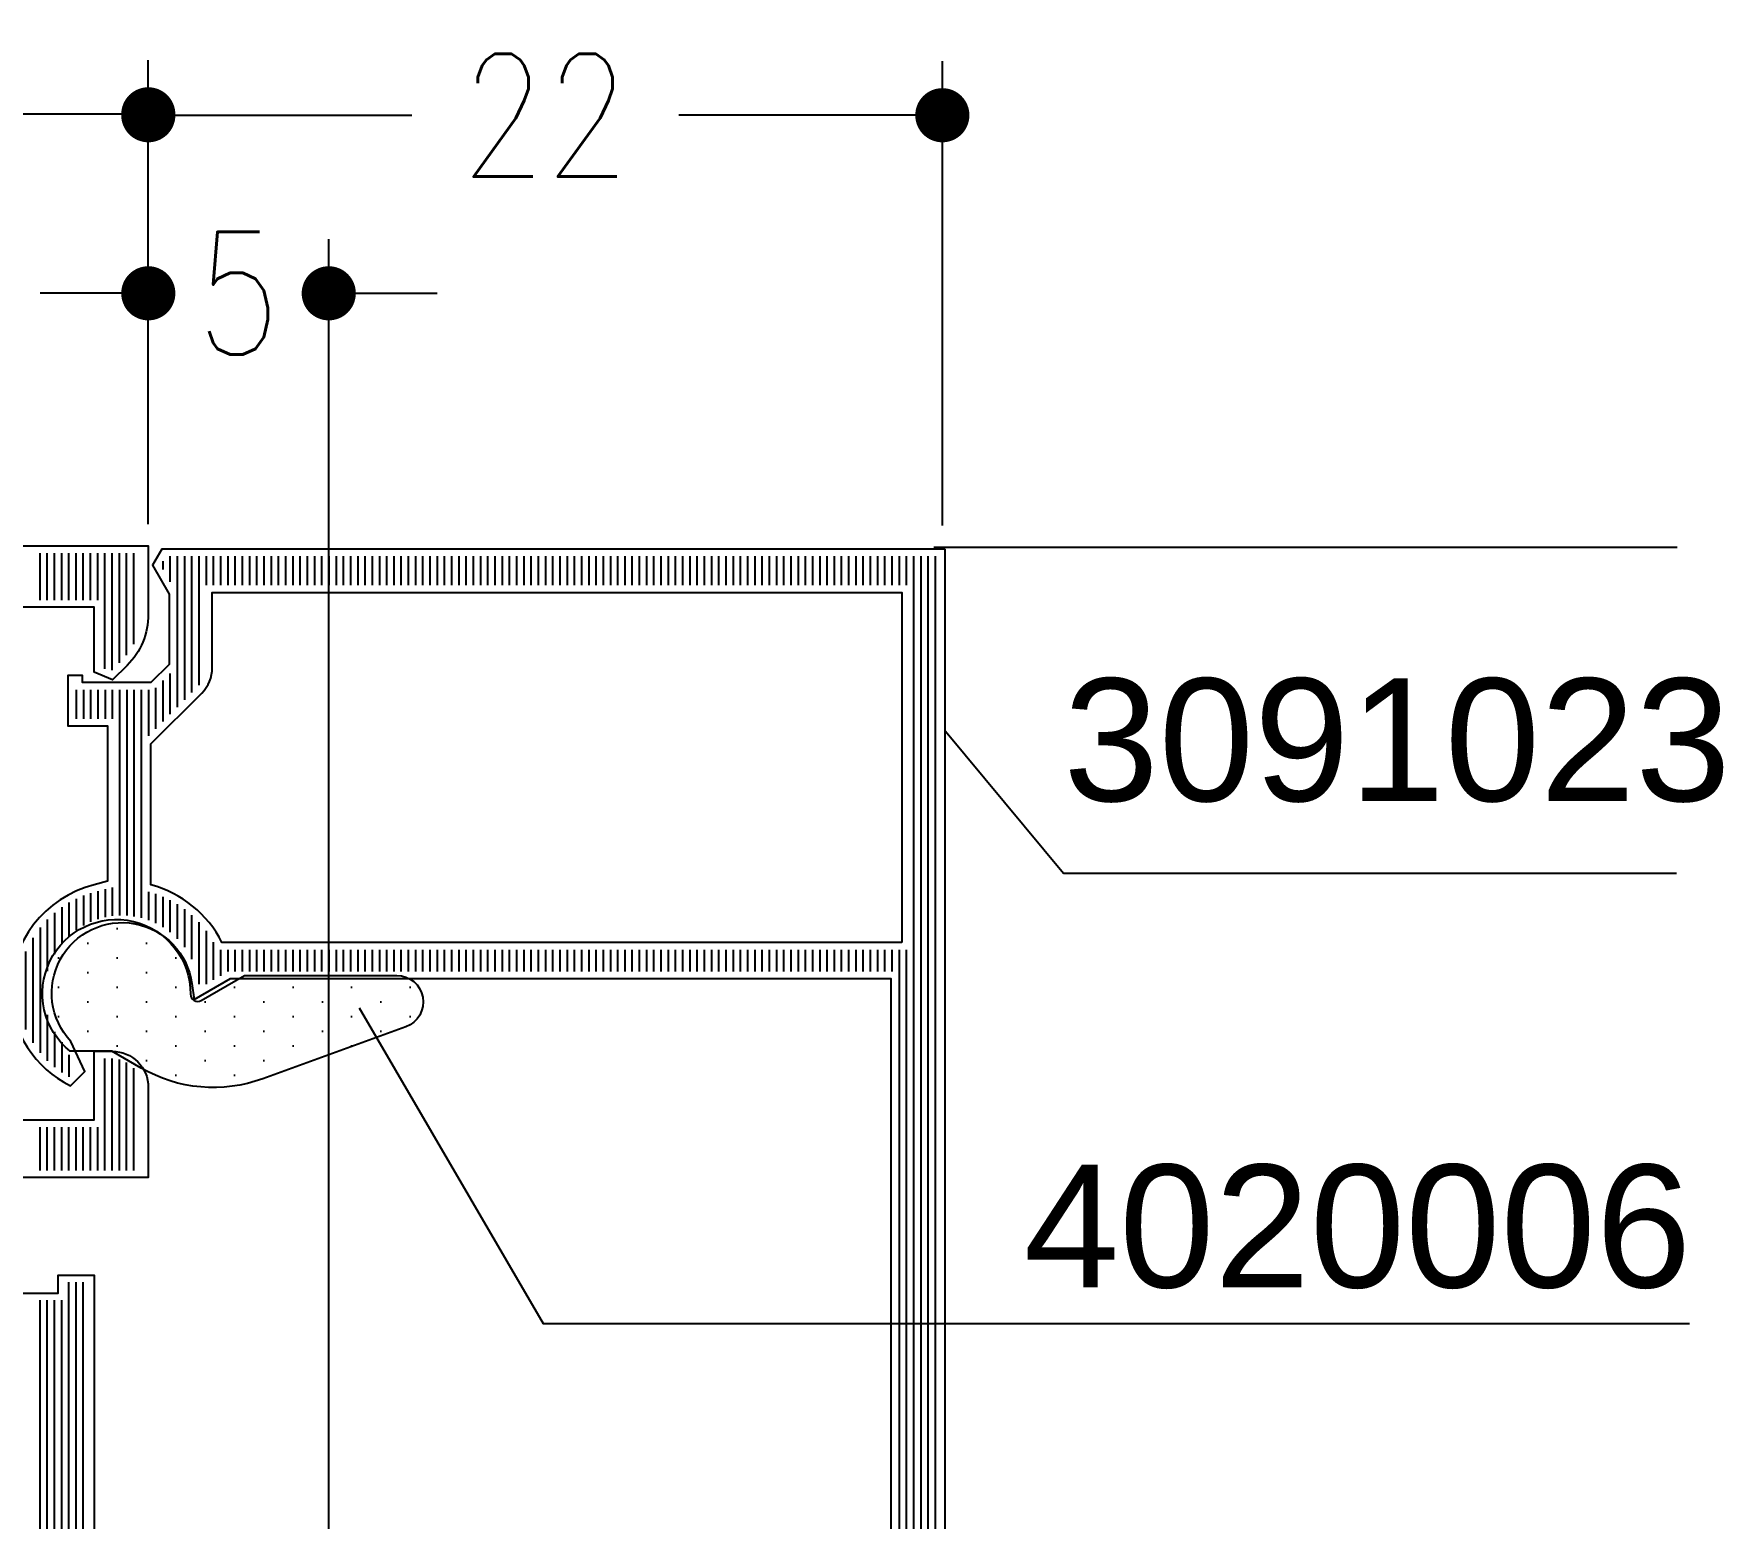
# Model space of a CAD drawing. Extents: x 15 to 184, y 134 to 230.
# Drawn here: x 71.62 to 95.02, y 188.63 to 209.2 of the extents above; entities that cross this region are included whole.
import ezdxf
from ezdxf.enums import TextEntityAlignment as Align

# ---------------------------------------------------------------- set-up
doc = ezdxf.new("R2010")
doc.units = 0
doc.header["$LTSCALE"] = 6
doc.layers.get('0').update_dxf_attribs({"color": 4, "linetype": 'CONTINUOUS'})
doc.layers.get('DEFPOINTS').update_dxf_attribs({"linetype": 'CONTINUOUS'})
for name, color, linetype in [('CONST18', 3, 'CONTINUOUS'), ('DICHT_PAR', 3, 'CONTINUOUS'), ('DICHT_SCH', 3, 'CONTINUOUS'), ('KH_NOR', 7, 'CONTINUOUS'), ('KH_SCH', 3, 'CONTINUOUS'), ('KN_NOR', 7, 'CONTINUOUS'), ('KN_SCH', 3, 'CONTINUOUS'), ('LLMASSE', 7, 'CONTINUOUS'), ('PNR', 7, 'CONTINUOUS')]:
    doc.layers.add(name, color=color, linetype=linetype)
doc.styles.add('SIM80S00', font='simplex.shx', dxfattribs={"width": 0.8})
doc.styles.get("Standard").update_dxf_attribs({"font": 'simplex.shx', "width": 0.8})
doc.styles.add('SWISSL', font='swissl_0.ttf')
doc.dimstyles.new('DOK-1ZU1-PUNKT', dxfattribs={"dimscale": 0, "dimtxt": 3, "dimasz": 1.5, "dimexe": 1.5, "dimexo": 0.6, "dimgap": 1.5, "dimtad": 0, "dimdsep": 46, "dimtxsty": 'Standard', "dimblk": 'PUNKT', "dimblk1": 'PUNKT', "dimblk2": 'PUNKT', "dimcen": 0, "dimclrd": 2, "dimclre": 2, "dimclrt": 7, "dimadec": 0, "dimazin": 0, "dimtfac": 0.7, "dimtdec": 4, "dimtofl": 0, "dimtmove": 0, "dimatfit": 3, "dimldrblk": 'PUNKT', "dimfxl": 1, "dimtolj": 1, "dimtzin": 0, "dimarcsym": 0})
doc.dimstyles.new('DOK-1ZU1-STRICH1', dxfattribs={"dimscale": 0, "dimtxt": 3, "dimasz": 1, "dimexe": 1.5, "dimexo": 0.6, "dimgap": 1.5, "dimtad": 0, "dimdsep": 46, "dimtxsty": 'Standard', "dimblk": 'STRICH1', "dimblk1": 'STRICH1', "dimblk2": 'STRICH1', "dimcen": 0, "dimse1": 1, "dimse2": 1, "dimclrd": 2, "dimclre": 2, "dimclrt": 7, "dimadec": 0, "dimazin": 0, "dimtfac": 0.7, "dimtdec": 4, "dimtofl": 0, "dimtmove": 0, "dimatfit": 3, "dimldrblk": 'STRICH1', "dimfxl": 1, "dimtolj": 1, "dimtzin": 0, "dimarcsym": 0})
doc.dimstyles.new('DOK-1ZU2-PUNKT', dxfattribs={"dimscale": 0.5, "dimtxt": 3.4, "dimasz": 1.5, "dimexe": 1.5, "dimexo": 0.6, "dimgap": 1.5, "dimtad": 0, "dimlfac": 2, "dimdsep": 46, "dimtxsty": 'SIM80S00', "dimblk": 'PUNKT', "dimblk1": 'PUNKT', "dimblk2": 'PUNKT', "dimcen": 0, "dimclrd": 3, "dimclre": 3, "dimclrt": 3, "dimadec": 0, "dimazin": 0, "dimtfac": 0.7, "dimtofl": 0, "dimtmove": 2, "dimatfit": 3, "dimldrblk": 'PUNKT', "dimfxl": 1, "dimtolj": 1, "dimarcsym": 0})

# ---------------------------------------------------------------- blocks, each defined once
blk = doc.blocks.new('*X10')
at = {"color": 0}
for p, q in [((52.70001272721124, 41.6), (55.52916298948562, 41.6)), ((52.70001272722673, 41.40000000000001), (55.69283305030021, 41.40000000000001)), ((52.70001272724223, 41.2), (55.77460939651413, 41.2)), ((66.75859137103521, 41.2), (69.80001248470423, 41.2)), ((66.9728049334082, 41.40000000000001), (69.80001254530784, 41.40000000000001)), ((67.2795546581831, 41.6), (69.80001260591145, 41.6)), ((52.70001272725773, 41), (55.80001272727252, 41)), ((52.70001272727322, 40.8), (55.80001272732995, 40.8)), ((66.5585913710352, 41), (69.8000124241006, 41)), ((66.59222709861906, 40.8), (69.80001236349699, 40.8)), ((52.70001272728872, 40.6), (53.90001272725065, 40.6)), ((52.70001272730421, 40.40000000000001), (53.90001272725338, 40.40000000000001)), ((68.50001272724279, 40.6), (69.80001230289336, 40.6)), ((68.50001272726125, 40.40000000000001), (69.80001224228975, 40.40000000000001)), ((20.39999999999999, 40.2), (49.60001272727252, 40.2)), ((20.39999999999999, 40), (49.60001272727252, 40)), ((20.39999999999999, 39.8), (49.60001272727252, 39.8)), ((52.70001272731971, 40.2), (53.90001272725611, 40.2)), ((52.70001272733521, 40), (53.90001272725885, 40)), ((52.7000127273507, 39.8), (53.90001272726158, 39.8)), ((68.50001272727971, 40.2), (69.80001218168613, 40.2)), ((68.50001272729817, 40), (69.80001212108252, 40)), ((68.50001272731663, 39.8), (69.80001206047889, 39.8)), ((20.89999936363786, 39.6), (49.10001272726994, 39.6)), ((20.90000063637021, 39.40000000000001), (49.10001272727507, 39.40000000000001)), ((52.7000127273662, 39.6), (53.90001272726431, 39.6)), ((52.7000127273817, 39.40000000000001), (53.90001272726705, 39.40000000000001)), ((68.50001272733509, 39.6), (69.80001199987528, 39.6)), ((68.50001272735355, 39.40000000000001), (69.80001193927166, 39.40000000000001)), ((20.90000190910256, 39.2), (49.10001272728019, 39.2)), ((20.90000318183492, 39), (49.10001272728532, 39)), ((52.70001272739719, 39.2), (53.90001272726978, 39.2)), ((52.70001272741268, 39), (53.90001272727252, 39)), ((68.50001272737201, 39.2), (69.80001187866804, 39.2)), ((68.50001272739046, 39), (69.80001181806442, 39))]:
    blk.add_line(p, q, dxfattribs=at)
blk = doc.blocks.new('B-LL132342')
at = {"layer": 'KH_NOR'}
for points in [[(70.00000000035894, -5.12812308177072e-11), (70.0000127271187, 42.00000000015383), (68.10417578330677, 42, 0.198912367379658), (66.68996222093367, 41.41421356237309), (66.28788069291656, 41.01213203435596), (66.50001272727252, 40.5), (68.30001272725201, 40.50000000002051), (68.3000127275289, 37.49999999984617)], [(54.10001272729302, 37.49999999997949), (54.10001272725201, 40.49999999997949), (56.0000127274161, 40.49999999997949), (56.00001272727252, 41, 0.414213562373095), (55.00001272727252, 42), (52.50001272718023, 41.9999999999077), (52.5000127275289, 37.49999999984617)]]:
    blk.add_lwpolyline(points, format="xyb", dxfattribs=at)
blk.add_lwpolyline([(49.30001272732379, 37.49999999994872), (49.30001272727251, 39.50000000000001), (49.80001272727252, 39.50000000000001), (49.80001272727252, 40.50000000000001), (20.19999999999999, 40.5)], dxfattribs=at)
at = {"layer": 'KH_SCH'}
blk.add_blockref('*X10', (0, 0), dxfattribs=at)
blk = doc.blocks.new('PUNKT')
at = {"color": 0, "linetype": 'CONTINUOUS'}
blk.add_line((-0.5, 0), (-1, 0), dxfattribs=at)
at = {"color": 0, "linetype": 'CONTINUOUS', "const_width": 0.5}
blk.add_lwpolyline([(-0.25, 0, 1), (0.25, 0, 1)], format="xyb", close=True, dxfattribs=at)
blk = doc.blocks.new('*D36')
at = {"color": 3, "linetype": 'ByBlock', "transparency": 16777216}
for p, q in [((52.20583859216649, 202.3999982502565), (52.20583859216649, 208.829465961509)), ((73.20583859226905, 202.4000046136364), (73.20583859226905, 208.829465961509)), ((52.95583859216649, 208.079465961509), (60.85488621126539, 208.079465961509)), ((72.45583859226905, 208.079465961509), (64.55679097317015, 208.079465961509))]:
    blk.add_line(p, q, dxfattribs=at)
at = {"layer": 'DEFPOINTS', "color": 0, "linetype": 'ByBlock', "transparency": 16777216}
for p in [(73.20583859226905, 208.079465961509), (52.20583859216649, 202.0999982502565), (73.20583859226905, 202.1000046136364)]:
    blk.add_point(p, dxfattribs=at)
at = {"color": 3, "linetype": 'ByBlock', "transparency": 16777216, "xscale": 0.75, "yscale": 0.75, "zscale": 0.75, "rotation": 180}
blk.add_blockref('PUNKT', (52.20583859216649, 208.079465961509), dxfattribs=at)
at = {"color": 3, "linetype": 'ByBlock', "transparency": 16777216, "xscale": 0.75, "yscale": 0.75, "zscale": 0.75}
blk.add_blockref('PUNKT', (73.20583859226905, 208.079465961509), dxfattribs=at)
at = {"color": 3, "linetype": 'ByBlock', "transparency": 16777216, "insert": (62.70583859221777, 208.079465961509), "char_height": 1.7, "attachment_point": 5, "style": 'SIM80S00'}
blk.add_mtext('\\A1;42', dxfattribs=at)
blk = doc.blocks.new('*D48')
at = {"color": 3, "linetype": 'ByBlock', "transparency": 16777216}
for p, q in [((138.5000000000922, 85.20809480585659), (138.5000000000922, 89.1581164424357)), ((141.0000000000153, 64.45809480921415), (141.0000000000153, 89.1581164424357)), ((137.7500000000922, 88.4081164424357), (137.0000000000922, 88.4081164424357)), ((141.7500000000153, 88.4081164424357), (142.5000000000153, 88.4081164424357))]:
    blk.add_line(p, q, dxfattribs=at)
at = {"layer": 'DEFPOINTS', "color": 0, "linetype": 'ByBlock', "transparency": 16777216}
for p in [(138.5000000000922, 88.4081164424357), (138.5000000000922, 84.90809480585659), (141.0000000000153, 64.15809480921415)]:
    blk.add_point(p, dxfattribs=at)
at = {"color": 3, "linetype": 'ByBlock', "transparency": 16777216, "xscale": 0.75, "yscale": 0.75, "zscale": 0.75}
blk.add_blockref('PUNKT', (138.5000000000922, 88.4081164424357), dxfattribs=at)
at = {"color": 3, "linetype": 'ByBlock', "transparency": 16777216, "xscale": 0.75, "yscale": 0.75, "zscale": 0.75, "rotation": 180}
blk.add_blockref('PUNKT', (141.0000000000153, 88.4081164424357), dxfattribs=at)
at = {"color": 3, "linetype": 'ByBlock', "transparency": 16777216, "insert": (139.7500000000538, 88.4081164424357), "char_height": 1.7, "attachment_point": 5}
blk.add_mtext('\\A1;5', dxfattribs=at)
blk = doc.blocks.new('*D68')
at = {"color": 3, "linetype": 'ByBlock', "transparency": 16777216}
for p, q in [((1.836909530733566e-17, 2.831068712794149e-15), (3.940542073943423e-16, 6.135606122153078)), ((11.00000000005164, -0.3000000000257018), (11.00000000005164, 6.135606122153078)), ((0.7500000000000003, 5.385606122153078), (3.649047619073427, 5.385606122153078)), ((10.25000000005164, 5.385606122153078), (7.350952380978189, 5.385606122153078))]:
    blk.add_line(p, q, dxfattribs=at)
at = {"layer": 'DEFPOINTS', "color": 0, "linetype": 'ByBlock', "transparency": 16777216}
for p in [(11.00000000005164, 5.385606122153078), (0, -0.2999999999999972), (11.00000000005164, -0.6000000000257018)]:
    blk.add_point(p, dxfattribs=at)
at = {"color": 3, "linetype": 'ByBlock', "transparency": 16777216, "xscale": 0.75, "yscale": 0.75, "zscale": 0.75, "rotation": 180}
blk.add_blockref('PUNKT', (3.481314691260031e-16, 5.385606122153078), dxfattribs=at)
at = {"color": 3, "linetype": 'ByBlock', "transparency": 16777216, "xscale": 0.75, "yscale": 0.75, "zscale": 0.75}
blk.add_blockref('PUNKT', (11.00000000005164, 5.385606122153078), dxfattribs=at)
at = {"color": 3, "linetype": 'ByBlock', "transparency": 16777216, "insert": (5.500000000025807, 5.385606122153078), "char_height": 1.7, "attachment_point": 5}
blk.add_mtext('\\A1;22', dxfattribs=at)
blk = doc.blocks.new('STRICH1')
at = {"color": 0, "linetype": 'CONTINUOUS'}
for p, q in [((0, -1.7), (0, 1.7)), ((0, 0), (-1, 0))]:
    blk.add_line(p, q, dxfattribs=at)
blk = doc.blocks.new('B-LL190524')
at = {"layer": 'DICHT_SCH'}
h = blk.add_hatch(dxfattribs=at)
h.set_pattern_fill('DOTS', color=256, scale=13, style=0)
h.set_pattern_definition([(0, (-3.92410173595469, -2.758173902722573), (0.40625, 0.8125), [0, -0.8125])])
edge = h.paths.add_edge_path()
edge.add_arc((-3.317893153427004, 5.088597082690742), 2.499763217195936, 209.9886112795734, 263.450962235275, ccw=False)
edge.add_line((-5.482999999999979, 3.839145809143589), (-5.633999999999979, 4.100145809143591))
edge.add_arc((-6.50001270594689, 3.600149227737461), 0.9999872940589334, 30.00019413945395, 180.0001958734893)
edge.add_line((-7.49999999999998, 3.600145809143591), (-7.49999999999998, -0.3688541908564105))
edge.add_arc((-3.4998941207474, -0.3683754952568121), 4.000105907895506, 180.0068566278557, 244.0067749354298)
edge.add_line((-5.252999999999978, -3.963854190856409), (-4.85099999999998, -4.159854190856411))
edge.add_arc((-4.981615732636898, -4.428688760415451), 0.2988854218630834, 30.086777426792025, 64.08677712434991, ccw=False)
edge.add_line((-4.722999999999979, -4.278854190856411), (-4.566999999999981, -4.549854190856411))
edge.add_arc((-5.000006552633277, -4.799857741136122), 0.4999964497632269, -89.99924911820318, 30.000704658509278, ccw=False)
edge.add_line((-4.99999999999998, -5.299854190856411), (-5.30899999999998, -5.299854190856411))
edge.add_arc((-5.308858300480525, -5.599575336897352), 0.2997211795366636, 90.02708779118912, 135.3271954413014)
edge.add_line((-5.521999999999981, -5.388854190856414), (-6.34299999999998, -6.218854190856412))
edge.add_arc((-3.49939011838534, -9.032883733510333), 4.000609881723719, 135.2995618859506, 179.9995768971643)
edge.add_line((-7.49999999999998, -9.03285419085641), (-7.49999999999998, -11.79985419085641))
edge.add_arc((-6.800168349461039, -11.79985721048099), 0.699831650545456, 179.9997527809096, 354.9997836046462)
edge.add_line((-6.10299999999998, -11.86085419085641), (-6.027999999999979, -11.00885419085641))
edge.add_arc((-2.042363297241508, -11.3574111131723), 4.000848891731571, 124.7180367418269, 175.0020130776353, ccw=False)
edge.add_arc((-21.40454471195387, 16.5911929858545), 29.99942377251496, 304.7127477539026, 314.9966204203074)
edge.add_line((-0.1929999999999907, -4.622854190856426), (0.8120000000000207, -3.616854190856412))
edge.add_arc((0.6003736228409794, -3.405036694926893), 0.2994200646104273, 314.9741399064044, 434.974093683117)
edge.add_line((0.6780000000000221, -3.11585419085641), (-0.351999999999979, -2.839854190856411))
edge.add_arc((-0.3002386306365228, -2.646915420567336), 0.199761378747346, 179.9824380263412, 254.9823848290963, ccw=False)
edge.add_line((-0.4999999999999787, -2.646854190856413), (-0.4999999999999787, -0.09985419085641212))
edge.add_arc((-0.1997960646422729, -0.0998462910687038), 0.3002039354616461, 81.61131212566329, 180.0015077233884, ccw=False)
edge.add_line((-0.1559999999999793, 0.1971458091435885), (1.156000000000022, 0.003145809143589418))
edge.add_arc((1.199340047853499, 0.3001224449611525), 0.300122444961151, 261.6970073034988, 327.3366558788417)
edge.add_arc((0.0997399023290434, 0.5002534121344712), 1.399903313767392, 345.0090689760942, 435.5950010450154)
edge.add_arc((-7.018812010112732, -27.19893356731409), 29.99918197495759, 75.58753979790686, 83.46192188605454)
edge = h.paths.add_edge_path(flags=16)
edge.add_arc((-2.74999999999998, -0.7498541908564107), 0.7500000000000009, 0, 180)
edge.add_line((-3.49999999999998, -0.7498541908564106), (-3.49999999999998, -2.049854190856411))
edge.add_arc((-2.74999999999998, -2.049854191164067), 0.7500000000000009, 179.9999999764969, 360.0000000235032)
edge.add_line((-1.999999999999979, -2.049854190856411), (-1.999999999999979, -0.7498541908564107))
edge = h.paths.add_edge_path(flags=16)
edge.add_arc((-5.502050336243697, -0.2963033723751143), 0.7970962018495147, 359.385349966091, 424.6677949832867)
edge.add_arc((-4.100094565185552, 2.687772761748694), 2.499905462648351, 179.9914500601385, 244.88868677568712, ccw=False)
edge.add_line((-6.599999999999978, 2.688145809143588), (-6.599999999999978, 2.900145809143588))
edge.add_line((-6.599999999999978, 2.900145809143588), (-6.49999999999998, 2.900145809143588))
edge.add_arc((-6.499999925251442, 3.00014573439505), 0.09999992525148955, 269.9999571722104, 360.0000428277906)
edge.add_line((-6.399999999999981, 3.000145809143589), (-6.399999999999981, 3.600145809143591))
edge.add_arc((-6.499999925251441, 3.600145883892129), 0.09999992525148778, 359.9999571722104, 450.0000428277906)
edge.add_line((-6.49999999999998, 3.700145809143589), (-6.599999999999978, 3.700145809143589))
edge.add_arc((-6.600000074707498, 3.600145883851107), 0.09999992529250916, 89.99995719571199, 180.000042804286)
edge.add_line((-6.69999999999998, 3.600145809143591), (-6.69999999999998, -0.5028541908564108))
edge.add_arc((-4.700212425267197, -0.50255364064453), 1.999787597317789, 180.0086110438731, 235.0085152020055)
edge.add_line((-5.84699999999998, -2.140854190856412), (-5.80199999999998, -2.172854190856413))
edge.add_arc((-5.400316627351192, -1.599748081373475), 0.6998572315759647, 234.9738353795987, 370.8628248741053)
edge.add_line((-4.71299999999998, -1.467854190856411), (-4.704999999999981, -0.3048541908564104))
at = {"layer": 'DICHT_PAR'}
for points in [[(-3.602999999999977, 2.605145809143586, -0.237599), (-5.482999999999979, 3.839145809143589), (-5.633999999999979, 4.100145809143591, 0.7673270000000002), (-7.49999999999998, 3.600145809143591), (-7.49999999999998, -0.3688541908564105, 0.2867450000000001), (-5.252999999999978, -3.963854190856409), (-4.85099999999998, -4.159854190856411, -0.1494509999999999), (-4.722999999999979, -4.278854190856411), (-4.566999999999981, -4.549854190856411, -0.5773500002734709), (-4.99999999999998, -5.299854190856411), (-5.30899999999998, -5.299854190856411, 0.2002740000000002), (-5.521999999999981, -5.388854190856414), (-6.34299999999998, -6.218854190856412, 0.197552), (-7.49999999999998, -9.03285419085641), (-7.49999999999998, -11.79985419085641, 0.9572920000000007), (-6.10299999999998, -11.86085419085641), (-6.027999999999979, -11.00885419085641, -0.222995), (-4.320999999999979, -8.06885419085641, 0.04490199999999981), (-0.1929999999999907, -4.622854190856426), (0.8120000000000207, -3.616854190856412, 0.5773500002734713), (0.6780000000000221, -3.11585419085641), (-0.351999999999979, -2.839854190856411, -0.3394539999999996), (-0.4999999999999787, -2.646854190856413), (-0.4999999999999787, -0.09985419085641212, -0.4577840000000001), (-0.1559999999999793, 0.1971458091435885), (1.156000000000022, 0.003145809143589418, 0.2945039999999998), (1.452000000000021, 0.1381458091435873, 0.4172120002408051), (0.4480000000000218, 1.856145809143587, 0.03437200000000001), (-3.602999999999977, 2.605145809143586)], [(-4.704999999999981, -0.3048541908564104, 0.2928110002226887), (-5.16099999999998, 0.424145809143589, -0.290987), (-6.599999999999978, 2.688145809143588), (-6.599999999999978, 2.900145809143588), (-6.49999999999998, 2.900145809143588, 0.414214000240294), (-6.399999999999981, 3.000145809143589), (-6.399999999999981, 3.600145809143591, 0.4142140002402939), (-6.49999999999998, 3.700145809143589), (-6.599999999999978, 3.700145809143589, 0.4142140000000003), (-6.69999999999998, 3.600145809143591), (-6.69999999999998, -0.5028541908564108, 0.2446979999999999), (-5.84699999999998, -2.140854190856412), (-5.80199999999998, -2.172854190856413, 0.6738040002982226), (-4.71299999999998, -1.467854190856411), (-4.704999999999981, -0.3048541908564104)], [(-1.999999999999979, -0.7498541908564107, 0.9999999999999999), (-3.49999999999998, -0.7498541908564106), (-3.49999999999998, -2.049854190856411, 1.000000000410207), (-1.999999999999979, -2.049854190856411), (-1.999999999999979, -0.7498541908564107)]]:
    blk.add_lwpolyline(points, format="xyb", close=True, dxfattribs=at)
blk = doc.blocks.new('LL190524')
blk.add_blockref('B-LL190524', (0, 0))
blk = doc.blocks.new('B-LL3091023')
at = {"layer": 'KN_SCH'}
h = blk.add_hatch(dxfattribs=at)
h.set_pattern_fill('_U', color=256, scale=0.2, style=0, pattern_type=0)
h.set_pattern_definition([(0, (-12.61524086824097, 13.02250327400434), (0, 0.2), [])])
edge = h.paths.add_edge_path()
edge.add_line((-0.2000000000508084, 21.80000000010276), (-0.2000000000002728, 0.4154700538897877))
edge.add_line((-0.2000000000002728, 0.4154700538897864), (-0.4500000000000046, 0.2711324865925331))
edge.add_line((-0.4500000000000046, 0.2711324865925331), (-1.192820323027558, 0.7000000000520148))
edge.add_line((-1.192820323027558, 0.7000000000520148), (-3.282842712474642, 0.7000000000520223))
edge.add_line((-3.282842712474642, 0.7000000000520223), (-3.900000000000007, 0.08284271252664044))
edge.add_line((-3.900000000000007, 0.08284271252664047), (-3.900000000000013, -2.099999999947969))
edge.add_line((-3.900000000000013, -2.099999999947969), (-3.700000000000003, -2.099999999947976))
edge.add_line((-3.700000000000001, -2.099999999952376), (-4.699999999974835, -2.099999999974347))
edge.add_line((-4.699999999974835, -2.099999999974347), (-4.700000000005605, -0.9999999999419789))
edge.add_line((-4.700000000005605, -0.9999999999419791), (-9.356532657103545, -1.000000000081714))
edge.add_line((-9.356532657103545, -1.000000000081714), (-9.492087073757995, -1.524999999012127))
edge.add_arc((-12.30000000000001, -0.7999999999479821), 2.900000000000001, 270.07901743651803, 345.52248783316634, ccw=False)
edge.add_arc((-12.18013563536853, -0.9023955340299898), 2.800000000000001, 209.2081415121933, 267.62840437548994, ccw=False)
edge.add_line((-14.62412332264705, -2.26874987475974), (-14.42924214632983, -2.069287902908246))
edge.add_line((-14.42924214632983, -2.069287902908246), (-13.75317870728195, -2.38454146193488))
edge.add_arc((-12.29999999921613, -0.8000000003222183), 2.150000000266381, 227.4761480923444, 442.3377443620211)
edge.add_line((-12.01333333336139, 1.330803187171447), (-12.16120394194022, 1.35069689423467))
edge.add_line((-12.16120394194022, 1.35069689423467), (-11.69999999999955, 2.149525554427094))
edge.add_line((-11.69999999999955, 2.149525554427095), (-11.70000000015551, 20.70000000020778))
edge.add_line((-11.70000000015551, 20.70000000020778), (-28.18578597814051, 20.70000000005208))
edge.add_arc((-28.18578597812918, 19.50000000005209), 1.199999999999996, 90.00000000054077, 134.9999999999997)
edge.add_line((-29.03431411555303, 20.34852813747595), (-31.79999954050232, 17.58284271252666))
edge.add_line((-31.79999954050232, 17.58284271252666), (-31.79999954050233, 16.71441194632815))
edge.add_arc((-33.59999895980678, 16.71441206424528), 1.799999419304456, 319.99994731550623, 359.9999962465799, ccw=False)
edge.add_line((-32.22112047092991, 15.5573934721695), (-33.14162906306896, 14.46037332601911))
edge.add_line((-33.14162906306897, 14.46037332601911), (-33.60125601057764, 14.84604548197373))
edge.add_line((-33.60125601057764, 14.84604548197373), (-32.39999954050234, 16.27764694336551))
edge.add_line((-32.39999954050234, 16.27764694336551), (-32.39999954050232, 17.70000000005204))
edge.add_line((-32.39999954050232, 17.70000000005204), (-33.57394863064956, 17.70000000005204))
edge.add_line((-33.57394863064956, 17.70000000005204), (-33.70205340977959, 17.96789280106483))
edge.add_arc((-34.71191328392486, 18.61610855635405), 1.200000262839086, 327.3041288734923, 390.0744969530656)
edge.add_line((-33.67346358042067, 19.2174594057805), (-33.37731379195502, 19.80000000005204))
edge.add_line((-33.37731379195502, 19.80000000005204), (-30.99999996572186, 19.80000000005204))
edge.add_line((-30.99999996572186, 19.80000000005204), (-31.00000030850324, 21.8000000000218))
edge.add_line((-31.00000030850324, 21.8000000000218), (-0.2000000000508066, 21.80000000010276))
edge = h.paths.add_edge_path(flags=16)
edge.add_line((-11.10000000015546, 20.99999999989506), (-11.09999999999899, 1.840075756540305))
edge.add_arc((-12.30000000000003, -0.7999999999480378), 2.900000000000001, 11.940543960609887, 65.55666457227989, ccw=False)
edge.add_line((-9.462747808177824, -0.19999999994798), (-5.314213562373069, -0.1999999999479796))
edge.add_line((-5.314213562373068, -0.1999999999479796), (-3.848528137423896, 1.265685425001232))
edge.add_arc((-3.282842712474652, 0.7000000000519995), 0.8000000000000005, 90.00000000000011, 135.0000000000005, ccw=False)
edge.add_line((-3.282842712474654, 1.500000000052001), (-1.000000000000002, 1.500000000052017))
edge.add_line((-1.000000000000002, 1.500000000052017), (-1.000000000000002, 21.00000000005524))
edge.add_line((-1.000000000000002, 21.00000000005524), (-11.10000000015546, 20.99999999989506))
at = {"layer": 'KN_NOR'}
for points in [[(-5.128164559664583e-11, 22.00000000010329), (0, 0.3000000000520193), (-0.4500000000000046, 0.04019237891668204), (-1.246410161513781, 0.5000000000520151), (-3.200000000000022, 0.5000000000520222), (-3.700000000000008, 5.202219210964643e-11), (-3.700000000000012, -1.899999999947976), (-3.500000000000002, -1.899999999947984), (-3.500000000000005, -2.299999999947982), (-4.89999999996924, -2.299999999978742), (-4.900000000000011, -1.199999999947981), (-9.201613323200721, -1.200000000077065), (-9.29843790668926, -1.574999999947981, -0.3419987131196461), (-12.30000000000001, -3.899999999947983, -0.2744091014474832), (-14.86887381829263, -2.233067162827286), (-14.4732145214778, -1.828107663836985), (-13.64001877441201, -2.216633221435945, 1.373175899949952), (-12.04000000000001, 1.132588937203426), (-12.48361182590432, 1.192270058415677), (-11.9, 2.203115392906721), (-11.90000000015383, 20.50000000020589), (-28.18578597812918, 20.50000000005208, 0.1989123673796576), (-28.89289275931572, 20.20710678123863), (-31.59999954050232, 17.50000000005204), (-31.59999954050232, 16.71441000005203, -0.1763269499999998), (-32.06791154050232, 15.42883600005203), (-33.11697754050232, 14.17860700005204), (-33.88302254050232, 14.82139400005204), (-32.59999954050232, 16.35044100005203), (-32.59999954050232, 17.50000000005204), (-33.70000054050233, 17.50000000005204), (-33.93351854050232, 17.98833300005202, 0.3394094402287316), (-33.90397054050233, 19.20537000005203), (-33.49999954050233, 20.00000000005204), (-31.2, 20.00000000005204), (-31.20000034278138, 22.00000000002127), (-5.128164559664583e-11, 22.00000000010329)], [(-10.90000000015383, 20.79999999989824), (-10.90000000000001, 1.965863337239819, -0.2134575926161298), (-9.30500417362566, 5.201997166359718e-11), (-5.39705627484769, 5.202041575280703e-11), (-3.989949493661205, 1.40710678123854, -0.1989123673796592), (-3.282842712474656, 1.700000000052001), (-1.200000000000001, 1.700000000052016), (-1.200000000000003, 20.80000000005207), (-10.90000000015383, 20.79999999989824)]]:
    blk.add_lwpolyline(points, format="xyb", close=True, dxfattribs=at)
blk = doc.blocks.new('*U66')
at = {"xscale": -0.5, "yscale": 0.5, "zscale": 0.5, "rotation": 270}
for name, p in [('B-LL3091023', (-0.04124489645829499, 0.03555753089710834)), ('LL190524', (9.858755103567717, -16.65309936508041))]:
    blk.add_blockref(name, p, dxfattribs=at)
blk = doc.blocks.new('B-LL4020006')
at = {"layer": 'DICHT_SCH'}
h = blk.add_hatch(dxfattribs=at)
h.set_pattern_fill('DOTS', color=256, scale=13, style=0)
h.set_pattern_definition([(0, (-0.4609774345124191, 2.546834547079651), (0.40625, 0.8125), [0, -0.8125])])
edge = h.paths.add_edge_path()
edge.add_arc((1.396716930603292, 2.684662888635161), 4, 160.0000000000001, 209.9999999999991)
edge.add_line((-2.067384684534495, 0.6846628886352164), (-1.600000000844455, -0.1248711301954692))
edge.add_line((-1.600000000844455, -0.1248711301954692), (-1.600000000844459, -1.281600561396612))
edge.add_arc((0, 0), 2.050000000408385, 218.6947398983681, 450.5007678883066)
edge.add_arc((-0.01966485854618627, 2.249914063953574), 0.1999999999999999, 150.0000000000015, 270.50076786480355, ccw=False)
edge.add_line((-0.1928699393030766, 2.34991406395357), (0.4999999991555111, 3.550000000401031))
edge.add_line((0.4999999991555111, 3.550000000401031), (0.4999999991555395, 7.768686605061749))
edge.add_arc((-0.2313133961837188, 7.768686605061749), 0.7313133953392583, 0, 160.0000000000001)
edge.add_line((-0.918523197265908, 8.018810517351662), (-2.362053552540343, 4.052743461937833))
at = {"layer": 'DICHT_PAR'}
blk.add_lwpolyline([(-2.362053552540343, 4.052743461937833, 0.2216946626429356), (-2.067384684534495, 0.6846628886352164), (-1.600000000844455, -0.1248711301954692), (-1.600000000844459, -1.281600561396612, 1.597324648268596), (-0.01791687119492158, 2.049921702748903, -0.580267303063473), (-0.1928699393030766, 2.34991406395357), (0.4999999991555111, 3.550000000401031), (0.4999999991555395, 7.768686605061749, 0.8390996311772809), (-0.918523197265908, 8.018810517351662), (-2.362053552540343, 4.052743461937833)], format="xyb", close=True, dxfattribs=at)
blk = doc.blocks.new('ll4020006')
blk.add_blockref('B-LL4020006', (0, 0))
blk = doc.blocks.new('*U67')
at = {"layer": 'CONST18'}
blk.add_lwpolyline([(10.88109111075329, -0.6000000001016161), (21.17830194648661, -0.6000000001016446)], dxfattribs=at)
at = {"layer": 'PNR', "color": 3}
blk.add_lwpolyline([(11.04438556864858, -3.146066772312267), (12.67733877441293, -5.115956554956071), (21.16869741623105, -5.115956554956071)], dxfattribs=at)
at = {"layer": 'LLMASSE'}
blk.add_blockref('*U66', (0.07837540115480124, -0.6596528008574722), dxfattribs=at)
at = {"layer": 'PNR', "color": 10, "style": 'SWISSL'}
blk.add_text('3091023', height=1.7, dxfattribs=at).set_placement((12.67733877441293, -4.115956554956071))
at = {"layer": 'LLMASSE'}
dim = blk.add_linear_dim(base=(11.00000000005164, 5.385606122153078), p1=(0, -0.2999999999999972), p2=(11.00000000005164, -0.6000000000257018), dimstyle='DOK-1ZU1-STRICH1', override={"dimscale": 0.5, "dimtxt": 3.4, "dimlfac": 2, "dimclrd": 3, "dimclre": 3, "dimclrt": 3}, dxfattribs=at)
dim.commit()
dim.dimension.update_dxf_attribs({"geometry": '*D68', "text_midpoint": (5.500000000025807, 5.385606122153078), "dimtype": 128})

msp = doc.modelspace()

# ---------------------------------------------------------------- linework, layer by layer
at = {"layer": 'PNR', "color": 3}
msp.add_lwpolyline([(76.1275366454824, 195.7040163799217), (78.6775366454824, 191.3284369198041), (94.55520313476495, 191.3284369198041)], dxfattribs=at)

# ---------------------------------------------------------------- block references
msp.add_blockref('*U67', (73.20583859226898, 202.68128433304))
at = {"xscale": -0.5, "yscale": 0.5, "zscale": 0.5, "rotation": 270}
for name, p in [('B-LL132342', (52.20583859219212, 167.0999982500771)), ('ll4020006', (72.76471905369355, 195.9000420373403))]:
    msp.add_blockref(name, p, dxfattribs=at)

# ---------------------------------------------------------------- texts
at = {"layer": 'PNR', "color": 10, "style": 'SWISSL'}
msp.add_text('4020006', height=1.7, dxfattribs=at).set_placement((94.57982343793513, 191.8284369198041), align=Align.RIGHT)

# ---------------------------------------------------------------- dimensions: what is measured, and where the dimension line sits
at = {"layer": 'LLMASSE'}
dim = msp.add_linear_dim(base=(73.20583859226905, 208.079465961509), p1=(52.20583859216649, 202.0999982502565), p2=(73.20583859226905, 202.1000046136364), dimstyle='DOK-1ZU2-PUNKT', override={"dimtmove": 0, "dimatfit": 1}, dxfattribs=at)
dim.commit()
dim.dimension.update_dxf_attribs({"geometry": '*D36', "text_midpoint": (62.70583859221777, 208.079465961509)})
dim = msp.add_linear_dim(base=(73.20583859226898, 205.5999982502156), p1=(75.70583859219212, 181.3499766169941), p2=(73.20583859226898, 202.0999766136365), dimstyle='DOK-1ZU1-PUNKT', override={"dimscale": 0.5, "dimtxt": 3.4, "dimlfac": 2, "dimclrd": 3, "dimclre": 3, "dimclrt": 3}, dxfattribs=at)
dim.commit()
dim.dimension.update_dxf_attribs({"geometry": '*D48', "text_midpoint": (74.45583859223055, 205.5999982502156), "insert": (-65.29416140782322, 117.1918818077799)})

doc.saveas('drawing.dxf')
